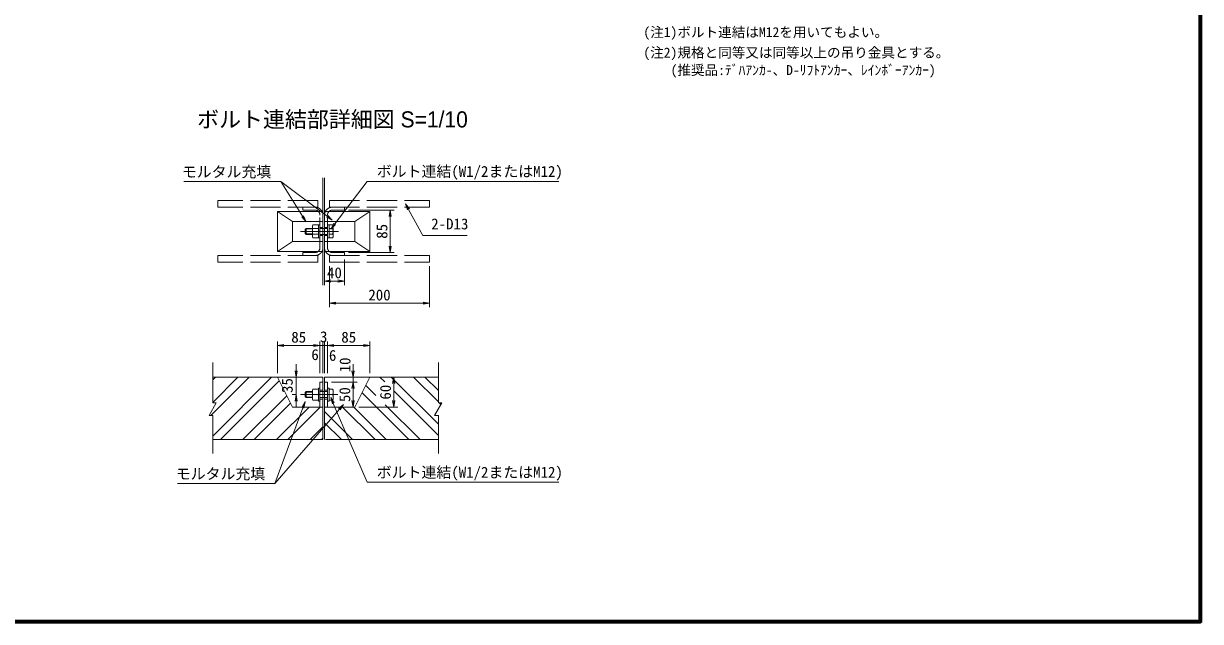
# Model space of a CAD drawing. Units: millimetres on the paper, enlarged 40 times, with parts at other scales. Extents: x 141688 to 157488, y 10657 to 21690.
# Drawn here: x 148076 to 157488, y 10810 to 15594 of the extents above; entities that cross this region are included whole.
import ezdxf
from ezdxf.enums import TextEntityAlignment as Align

# ---------------------------------------------------------------- set-up
doc = ezdxf.new("R2010")
doc.units = ezdxf.units.MM
doc.header["$LTSCALE"] = 40
for name, pattern in [('CHAIN', [18.5, 12, -1.5, 3.5, -1.5]), ('DASHED', [7.5, 6, -1.5]), ('DASHED_SPACED', [12, 6, -6])]:
    doc.linetypes.add(name, pattern=pattern)
for name, color, linetype, lineweight in [('01図枠', 1, 'Continuous', 70), ('中心', 6, 'CHAIN', 9), ('寸法', 2, 'Continuous', 9), ('細線', 4, 'Continuous', 9), ('連結部', 4, 'Continuous', 13), ('ﾊｯﾁﾝｸﾞ', 4, 'Continuous', 9)]:
    doc.layers.add(name, color=color, linetype=linetype, lineweight=lineweight)
doc.layers.add('文字', color=7, linetype='Continuous')
doc.styles.add('ＭＳ ゴシック', font='')
doc.styles.add('ＭＳ Ｐゴシック', font='')
doc.styles.get('ＭＳ ゴシック').set_extended_font_data('MS Gothic')
doc.styles.get('ＭＳ Ｐゴシック').set_extended_font_data('MS PGothic')

# ---------------------------------------------------------------- blocks, each defined once
blk = doc.blocks.new('open_arrow')
at = {"color": 0, "linetype": 'Continuous', "lineweight": -2}
blk.add_lwpolyline([(7.5, 1.25), (0, 0), (7.5, -1.25)], dxfattribs=at)
blk = doc.blocks.new('filled_dot')
at = {"color": 0, "linetype": 'Continuous', "lineweight": -2, "const_width": 1.25}
blk.add_lwpolyline([(-0.625, 0, 1), (0.625, 0, 1)], format="xyb", close=True, dxfattribs=at)

msp = doc.modelspace()

# ---------------------------------------------------------------- hatches: boundary and pattern name
at = {"layer": 'ﾊｯﾁﾝｸﾞ'}
h = msp.add_hatch(dxfattribs=at)
h.set_pattern_fill('USER', color=256, style=0, pattern_type=2)
h.set_pattern_definition([(45, (3804.56, 1431767.8), (-134.70384, 134.70384), []), (45, (3894.36, 1431767.8), (-134.70384, 134.70384), [])])
h.paths.add_polyline_path([(150470.7, 12524.8), (150226.7, 12524.8), (150106.7, 12764.8), (149589.12, 12764.8), (149589.12, 12559.71), (149617.74, 12559.71), (149559.38, 12458.63), (149589.12, 12458.63), (149589.12, 12264.8), (150470.7, 12264.8)])
h = msp.add_hatch(dxfattribs=at)
h.set_pattern_fill('USER', color=256, style=0, pattern_type=2)
h.set_pattern_definition([(135, (3796.56, 1431767.8), (-134.70384, -134.70384), []), (135, (3796.56, 1431857.6), (-134.70384, -134.70384), [])])
h.paths.add_polyline_path([(151393.34, 12458.63), (151363.6, 12458.63), (151421.96, 12559.71), (151393.34, 12559.71), (151393.34, 12764.8), (150846.7, 12764.8), (150726.7, 12524.8), (150482.7, 12524.8), (150482.7, 12264.8), (151393.34, 12264.8)])
h.paths.add_polyline_path([(150892.32, 12542.8), (150892.32, 12726.8), (151036.32, 12726.8), (151036.32, 12542.8)], flags=16)

# ---------------------------------------------------------------- linework, layer by layer
at = {"layer": '01図枠'}
msp.add_lwpolyline([(141687.54, 10809.99), (157487.54, 10809.99), (157487.54, 21689.99), (141687.54, 21689.99)], close=True, dxfattribs=at)
at = {"layer": '中心'}
for p, q in [((150290.97, 13931.58), (150594.15, 13931.58)), ((150290.97, 12624.8), (150588.78, 12624.8))]:
    msp.add_line(p, q, dxfattribs=at)
at = {"layer": '寸法'}
for p, q in [((150674.7, 14101.58), (151040.09, 14101.58)), ((151008.09, 13761.58), (151008.09, 14101.58)), ((150482.7, 13769.58), (150482.7, 13502.21)), ((150674.7, 13761.58), (151040.09, 13761.58)), ((150522.7, 13653.58), (150522.7, 13324.44)), ((150642.7, 13705.58), (150642.7, 13502.21)), ((151322.7, 13653.58), (151322.7, 13324.44)), ((150482.7, 13534.21), (150642.7, 13534.21)), ((150522.7, 13356.44), (151322.7, 13356.44)), ((150106.7, 12796.8), (150106.7, 13050.74)), ((150106.7, 13018.74), (150446.7, 13018.74)), ((150342.7, 13018.74), (150522.7, 13018.74)), ((150534.7, 13018.74), (150418.7, 13018.74)), ((150430.7, 13018.74), (150610.7, 13018.74)), ((150446.7, 12796.8), (150446.7, 13050.74)), ((150446.7, 12796.8), (150446.7, 13050.74)), ((150470.7, 12796.8), (150470.7, 13050.74)), ((150470.7, 12796.8), (150470.7, 13050.74)), ((150482.7, 12796.8), (150482.7, 13050.74)), ((150482.7, 12796.8), (150482.7, 13050.74)), ((150506.7, 12796.8), (150506.7, 13050.74)), ((150506.7, 12796.8), (150506.7, 13050.74)), ((150506.7, 13018.74), (150846.7, 13018.74)), ((150846.7, 12796.8), (150846.7, 13050.74)), ((150255.72, 12520.8), (150255.72, 12868.8)), ((150710.76, 12868.8), (150710.76, 12620.8)), ((150438.7, 12764.8), (150223.72, 12764.8)), ((150514.7, 12764.8), (150742.76, 12764.8)), ((150538.7, 12724.8), (150742.76, 12724.8)), ((150538.7, 12724.8), (150742.76, 12724.8)), ((150710.76, 12724.8), (150710.76, 12524.8)), ((150878.7, 12764.8), (151068.32, 12764.8)), ((151036.32, 12764.8), (151036.32, 12524.8)), ((150258.97, 12624.8), (150223.72, 12624.8)), ((150758.7, 12524.8), (151068.32, 12524.8))]:
    msp.add_line(p, q, dxfattribs=at)
for points in [[(150335.28, 14007.63), (150307.64, 14051.67), (150133.04, 14329.78), (149356.99, 14329.78)], [(150544.85, 14020.46), (150503.27, 14051.69), (150133.04, 14329.78)], [(150532.9, 13950.17), (150564.56, 13991.42), (150825.03, 14330.72), (152357.62, 14330.72)], [(151130.85, 14152.68), (151155.45, 14106.87), (151268.08, 13897.1), (151312.25, 13897.1), (151622.53, 13897.1)], [(150635.9, 12547.24), (150601.76, 12508.02), (150084.57, 11913.71), (149308.53, 11913.71)], [(150327.17, 12568.95), (150309.11, 12520.18), (150084.57, 11913.71)], [(150532.9, 12603.17), (150553.43, 12555.4), (150825.03, 11923.48), (152357.62, 11923.48)]]:
    msp.add_lwpolyline(points, dxfattribs=at)
at = {"layer": '細線'}
for p, q in [((149589.12, 12559.71), (149589.12, 12882.77)), ((151393.34, 12559.71), (151393.34, 12882.77)), ((149617.74, 12559.71), (149559.38, 12458.63)), ((149589.12, 12559.71), (149617.74, 12559.71)), ((151421.96, 12559.71), (151363.6, 12458.63)), ((151393.34, 12559.71), (151421.96, 12559.71)), ((149559.38, 12458.63), (149589.12, 12458.63)), ((149589.12, 12153.85), (149589.12, 12458.63)), ((151363.6, 12458.63), (151393.34, 12458.63)), ((151393.34, 12153.85), (151393.34, 12458.63))]:
    msp.add_line(p, q, dxfattribs=at)
at = {"layer": '連結部', "color": 7}
for p, q in [((150470.7, 14360.54), (150470.7, 13501.21)), ((150482.7, 14360.54), (150482.7, 13501.21)), ((150106.7, 14091.58), (150106.7, 13771.58)), ((150470.7, 14091.58), (150106.7, 14091.58)), ((150482.7, 14091.58), (150846.7, 14091.58)), ((150846.7, 14091.58), (150846.7, 13771.58)), ((150470.7, 13771.58), (150106.7, 13771.58)), ((150482.7, 13771.58), (150846.7, 13771.58)), ((149589.12, 12764.8), (150470.7, 12764.8)), ((150106.7, 12764.8), (150226.7, 12524.8)), ((150470.7, 12264.8), (150470.7, 12764.8)), ((150482.7, 12264.8), (150482.7, 12764.8)), ((150482.7, 12764.8), (151393.34, 12764.8)), ((150726.7, 12524.8), (150846.7, 12764.8)), ((150226.7, 12524.8), (150470.7, 12524.8)), ((150482.7, 12524.8), (150726.7, 12524.8)), ((149589.12, 12264.8), (150470.7, 12264.8)), ((150490.7, 12264.8), (151393.34, 12264.8))]:
    msp.add_line(p, q, dxfattribs=at)
at = {"layer": '連結部', "color": 3, "linetype": 'DASHED'}
for p, q in [((150430.7, 14177.58), (149630.7, 14177.58)), ((149630.7, 14125.58), (149630.7, 14177.58)), ((150430.7, 14125.58), (149630.7, 14125.58)), ((150430.7, 14125.58), (150430.7, 14177.58)), ((150522.7, 14125.58), (150522.7, 14177.58)), ((150522.7, 14177.58), (151322.7, 14177.58)), ((150522.7, 14125.58), (151322.7, 14125.58)), ((151322.7, 14125.58), (151322.7, 14177.58)), ((150430.7, 13737.58), (149630.7, 13737.58)), ((149630.7, 13685.58), (149630.7, 13737.58)), ((150430.7, 13685.58), (149630.7, 13685.58)), ((150430.7, 13685.58), (150430.7, 13737.58)), ((150522.7, 13737.58), (151322.7, 13737.58)), ((150522.7, 13685.58), (150522.7, 13737.58)), ((150522.7, 13685.58), (151322.7, 13685.58)), ((151322.7, 13685.58), (151322.7, 13737.58))]:
    msp.add_line(p, q, dxfattribs=at)
at = {"layer": '連結部', "color": 3, "linetype": 'DASHED_SPACED'}
for p, q in [((150406.7, 14125.58), (150310.7, 14125.58)), ((150310.7, 14101.58), (150310.7, 14125.58)), ((150546.7, 14125.58), (150642.7, 14125.58)), ((150642.7, 14101.58), (150642.7, 14125.58)), ((150406.7, 14101.58), (150310.7, 14101.58)), ((150446.7, 13801.58), (150446.7, 14061.58)), ((150470.7, 13801.58), (150470.7, 14061.58)), ((150482.7, 13801.58), (150482.7, 14061.58)), ((150506.7, 13801.58), (150506.7, 14061.58)), ((150546.7, 14101.58), (150642.7, 14101.58)), ((150470.7, 13963.58), (150446.7, 13963.58)), ((150482.7, 13963.58), (150506.7, 13963.58)), ((150470.7, 13899.58), (150446.7, 13899.58)), ((150482.7, 13899.58), (150506.7, 13899.58)), ((150406.7, 13761.58), (150310.7, 13761.58)), ((150310.7, 13737.58), (150310.7, 13761.58)), ((150546.7, 13761.58), (150642.7, 13761.58)), ((150642.7, 13737.58), (150642.7, 13761.58)), ((150406.7, 13737.58), (150310.7, 13737.58)), ((150546.7, 13737.58), (150642.7, 13737.58)), ((150470.7, 12524.8), (150470.7, 12724.8)), ((150470.7, 12524.8), (150470.7, 12724.8)), ((150446.7, 12661.24), (150470.7, 12661.24)), ((150482.7, 12661.24), (150506.7, 12661.24)), ((150482.7, 12524.8), (150482.7, 12624.8)), ((150446.7, 12588.8), (150470.7, 12588.8)), ((150482.7, 12588.8), (150506.7, 12588.8))]:
    msp.add_line(p, q, dxfattribs=at)
at = {"layer": '連結部'}
for p, q in [((150226.7, 14011.58), (150106.7, 14091.58)), ((150726.7, 14011.58), (150846.7, 14091.58)), ((150470.7, 14011.58), (150226.7, 14011.58)), ((150226.7, 14011.58), (150226.7, 13851.58)), ((150470.7, 14011.58), (150226.7, 14011.58)), ((150327.5, 13947.58), (150335.5, 13955.58)), ((150327.5, 13915.58), (150327.5, 13947.58)), ((150331.78, 13951.78), (150385.9, 13951.78)), ((150335.5, 13955.58), (150385.9, 13955.58)), ((150335.5, 13907.58), (150335.5, 13955.58)), ((150385.9, 13974.5), (150390.46, 13982.38)), ((150385.9, 13888.66), (150385.9, 13974.5)), ((150390.46, 13982.38), (150433.9, 13982.38)), ((150390.46, 13953.5), (150433.9, 13953.5)), ((150433.9, 13879.58), (150433.9, 13983.58)), ((150433.9, 13983.58), (150446.7, 13983.58)), ((150446.7, 13879.58), (150446.7, 13983.58)), ((150446.7, 13955.58), (150506.7, 13955.58)), ((150482.7, 14011.58), (150726.7, 14011.58)), ((150506.7, 13879.58), (150506.7, 13983.58)), ((150506.7, 13983.58), (150519.5, 13983.58)), ((150519.5, 13879.58), (150519.5, 13983.58)), ((150519.5, 13982.38), (150546.94, 13982.38)), ((150519.5, 13953.5), (150546.94, 13953.5)), ((150546.94, 13982.38), (150551.5, 13974.5)), ((150551.5, 13888.66), (150551.5, 13974.5)), ((150726.7, 14011.58), (150726.7, 13851.58)), ((150226.7, 13851.58), (150106.7, 13771.58)), ((150470.7, 13851.58), (150226.7, 13851.58)), ((150327.5, 13915.58), (150335.5, 13907.58)), ((150331.7, 13911.38), (150385.9, 13911.38)), ((150335.5, 13907.58), (150347.5, 13907.58)), ((150335.5, 13907.58), (150385.9, 13907.58)), ((150385.9, 13888.66), (150390.46, 13880.78)), ((150390.46, 13909.66), (150433.9, 13909.66)), ((150390.46, 13880.78), (150433.9, 13880.78)), ((150433.9, 13879.58), (150446.7, 13879.58)), ((150446.7, 13907.58), (150506.7, 13907.58)), ((150482.7, 13851.58), (150726.7, 13851.58)), ((150506.7, 13879.58), (150519.5, 13879.58)), ((150519.5, 13909.62), (150546.94, 13909.62)), ((150519.5, 13880.78), (150546.94, 13880.78)), ((150546.94, 13880.78), (150551.5, 13888.66)), ((150726.7, 13851.58), (150846.7, 13771.58)), ((150327.5, 12640.8), (150335.5, 12648.8)), ((150327.5, 12608.8), (150327.5, 12640.8)), ((150331.78, 12645), (150385.9, 12645)), ((150335.5, 12600.8), (150335.5, 12648.8)), ((150335.5, 12648.8), (150385.9, 12648.8)), ((150385.9, 12660.92), (150390.46, 12668.8)), ((150385.9, 12588.68), (150385.9, 12660.92)), ((150390.46, 12668.8), (150433.9, 12668.8)), ((150390.46, 12624.8), (150433.9, 12624.8)), ((150433.9, 12676.8), (150446.7, 12676.8)), ((150433.9, 12572.8), (150433.9, 12676.8)), ((150433.9, 12574), (150433.9, 12675.6)), ((150446.7, 12572.8), (150446.7, 12676.8)), ((150446.7, 12648.8), (150506.7, 12648.8)), ((150506.7, 12676.8), (150519.5, 12676.8)), ((150506.7, 12572.8), (150506.7, 12676.8)), ((150519.5, 12572.8), (150519.5, 12676.8)), ((150519.5, 12574), (150519.5, 12675.6)), ((150519.5, 12668.8), (150546.94, 12668.8)), ((150519.5, 12624.8), (150546.94, 12624.8)), ((150546.94, 12668.8), (150551.5, 12660.92)), ((150551.5, 12588.68), (150551.5, 12660.92)), ((150327.5, 12608.8), (150335.5, 12600.8)), ((150331.82, 12604.6), (150385.9, 12604.6)), ((150335.5, 12600.8), (150385.9, 12600.8)), ((150385.9, 12588.68), (150390.46, 12580.8)), ((150390.46, 12580.8), (150433.9, 12580.8)), ((150433.9, 12572.8), (150446.7, 12572.8)), ((150446.7, 12600.8), (150506.7, 12600.8)), ((150506.7, 12572.8), (150519.5, 12572.8)), ((150519.5, 12580.8), (150546.94, 12580.8)), ((150546.94, 12580.8), (150551.5, 12588.68))]:
    msp.add_line(p, q, dxfattribs=at)
at = {"layer": '連結部', "color": 3}
for p, q in [((150446.7, 12724.8), (150470.7, 12724.8)), ((150446.7, 12524.8), (150446.7, 12724.8)), ((150482.7, 12724.8), (150506.7, 12724.8)), ((150482.7, 12524.8), (150482.7, 12724.8)), ((150506.7, 12524.8), (150506.7, 12724.8)), ((150446.7, 12524.8), (150470.7, 12524.8)), ((150482.7, 12524.8), (150506.7, 12524.8))]:
    msp.add_line(p, q, dxfattribs=at)
at = {"layer": '連結部', "color": 3, "linetype": 'DASHED_SPACED'}
for centre, radius, start, end in [((150406.7, 14061.58), 64, 0, 90), ((150546.7, 14061.58), 64, 90, 180), ((150406.7, 14061.58), 40, 0, 90), ((150406.7, 14061.58), 40, 0, 90), ((150546.7, 14061.58), 40, 90, 180), ((150546.7, 14061.58), 40, 90, 180), ((150406.7, 13801.58), 64, 270, 0), ((150406.7, 13801.58), 40, 270, 0), ((150546.7, 13801.58), 64, 180, 270), ((150546.7, 13801.58), 40, 180, 270)]:
    msp.add_arc(centre, radius, start, end, dxfattribs=at)
at = {"layer": '連結部'}
for centre, radius, start, end in [((150401.42, 13964.5), 15.52, 180, 225.10436), ((150441.1, 13931.58), 55.2, 156.59417, 203.40582), ((150496.3, 13931.58), 55.2, 336.55606, 23.40583), ((150535.98, 13964.46), 15.52, 315, 0), ((150401.42, 13898.66), 15.52, 134.89563, 180), ((150535.98, 13898.66), 15.52, 0, 45), ((150401.42, 12635.8), 15.52, 180, 225.10436), ((150401.42, 12613.8), 15.52, 134.89563, 180), ((150535.98, 12635.76), 15.52, 315, 0), ((150535.98, 12613.84), 15.52, 0, 45)]:
    msp.add_arc(centre, radius, start, end, dxfattribs=at)

# ---------------------------------------------------------------- block references
at = {"layer": '寸法'}
for name, p, xscale, yscale, rotation in [('open_arrow', (151130.85, 14152.68), 6.93, 6.93, 298.2), ('open_arrow', (150335.28, 14007.63), 6.93, 6.93, 122.1), ('open_arrow', (150544.85, 14020.46), 6.93, 6.93, 143.1), ('open_arrow', (151008.09, 14101.58), 6.93, 6.93, 270), ('open_arrow', (150532.9, 13950.17), 6.93, 6.93, 52.5), ('open_arrow', (151008.09, 13761.58), 6.93, 6.93, 90), ('open_arrow', (150642.7, 13534.21), 6.93, 6.93, 180), ('open_arrow', (151322.7, 13356.44), 6.93, 6.93, 180), ('open_arrow', (150446.7, 13018.74), 6.93, 6.93, 180), ('open_arrow', (150446.7, 13018.74), 6.93, 6.93, 180), ('filled_dot', (150482.7, 13018.74), 5.2, 5.2, 180), ('open_arrow', (150846.7, 13018.74), 6.93, 6.93, 180), ('open_arrow', (150255.72, 12764.8), 6.93, 6.93, 90), ('open_arrow', (150710.76, 12764.8), 6.93, 6.93, 90), ('open_arrow', (150710.76, 12724.8), 6.93, 6.93, 270), ('open_arrow', (150710.76, 12724.8), 6.93, 6.93, 270), ('open_arrow', (151036.32, 12764.8), 6.93, 6.93, 270), ('open_arrow', (150255.72, 12624.8), 6.93, 6.93, 270), ('open_arrow', (150327.17, 12568.95), 6.93, 6.93, 249.7), ('open_arrow', (150532.9, 12603.17), 6.93, 6.93, 293.3), ('open_arrow', (150635.9, 12547.24), 6.93, 6.93, 229), ('open_arrow', (150710.76, 12524.8), 6.93, 6.93, 90), ('open_arrow', (151036.32, 12524.8), 6.93, 6.93, 90)]:
    msp.add_blockref(name, p, dxfattribs=dict(at, xscale=xscale, yscale=yscale, rotation=rotation))
for name, p, xscale, yscale in [('open_arrow', (150482.7, 13534.21), 6.93, 6.93), ('open_arrow', (150522.7, 13356.44), 6.93, 6.93), ('open_arrow', (150106.7, 13018.74), 6.93, 6.93), ('filled_dot', (150470.7, 13018.74), 5.2, 5.2), ('open_arrow', (150506.7, 13018.74), 6.93, 6.93), ('open_arrow', (150506.7, 13018.74), 6.93, 6.93)]:
    msp.add_blockref(name, p, dxfattribs=dict(at, xscale=xscale, yscale=yscale))

# ---------------------------------------------------------------- texts
at = {"layer": '寸法', "color": 3, "style": 'ＭＳ ゴシック'}
for s, p in [('(注1)ボルト連結はM12を用いてもよい。', (153032.79, 15565.13)), ('(注2)規格と同等又は同等以上の吊り金具とする。', (153032.79, 15401.84)), ('\u3000\u3000(推奨品:ﾃﾞﾊｱﾝｶ-、D-ﾘﾌﾄｱﾝｶｰ、ﾚｲﾝﾎﾞｰｱﾝｶｰ)', (153032.79, 15261.84))]:
    msp.add_text(s, height=79.75, dxfattribs=at).set_placement(p, align=Align.TOP_LEFT)
at = {"layer": '寸法', "style": 'ＭＳ ゴシック'}
for p in [(150057.04, 14407.72), (150008.57, 11991.65)]:
    msp.add_text('モルタル充填', height=87.35, dxfattribs=at).set_placement(p, align=Align.MIDDLE_RIGHT)
for p in [(150901.03, 14411.22), (150901.03, 12003.99)]:
    msp.add_text('ボルト連結(W1/2またはM12)', height=87.35, dxfattribs=at).set_placement(p, align=Align.MIDDLE_LEFT)
msp.add_text('2-D13', height=87.35, dxfattribs=at).set_placement((151336.25, 13921.1), align=Align.BOTTOM_LEFT)
for s, p in [('85', (150942.09, 13931.58)), ('10', (150646.69, 12862.5)), ('35', (150184.95, 12697.81)), ('50', (150644.76, 12624.8)), ('60', (150970.32, 12644.8))]:
    msp.add_text(s, height=87.35, rotation=90, dxfattribs=at).set_placement(p, align=Align.MIDDLE_CENTER)
for s, p in [('40', (150562.7, 13600.21)), ('200', (150922.7, 13422.44)), ('85', (150276.7, 13084.74)), ('3', (150476.7, 13088.16)), ('85', (150676.7, 13084.74)), ('6', (150407.37, 12945.34)), ('6', (150547.9, 12939.22))]:
    msp.add_text(s, height=87.35, dxfattribs=at).set_placement(p, align=Align.MIDDLE_CENTER)
at = {"layer": '文字', "style": 'ＭＳ Ｐゴシック'}
msp.add_text(' ボルト連結部詳細図 S=1/10 ', height=128.7, dxfattribs=at).set_placement((150546.68, 14724.38), align=Align.BOTTOM_CENTER)

doc.saveas('drawing.dxf')
